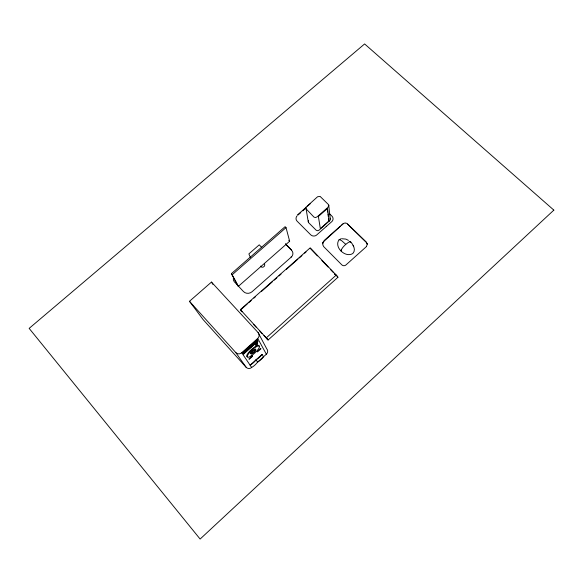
<?xml version="1.0" encoding="UTF-8"?>
<svg xmlns="http://www.w3.org/2000/svg" width="583" height="583" viewBox="0 0 583 583"><rect width="100%" height="100%" fill="white"/><g stroke="black" fill="none" stroke-linecap="round" stroke-linejoin="round"><path stroke-width="0.87" d="M322.807 243.016L322.873 244.962L323.66 246.602L341.857 264.886A2.879 2.718 -5.4 0 0 345.923 264.974L366.233 246.762M322.756 243.752L322.96 242.426M341.048 251.003L341.215 250.092A6.719 1.778 -45.2 0 1 345.763 244.335L348.7 242.193L350.558 241.756C353.291 244.765 356.22 249.845 352.868 253.474C345.369 258.364 333.25 246.733 339.342 239.438L341.733 240.75L345.763 244.335M257.008 340.997L256.994 340.559L256.564 341.908A3.265 3.141 -32.9 0 1 255.5 342.862L254.144 343.11L255.42 342.731A3.265 3.141 -32.9 0 0 256.491 341.776L256.826 341.179M257.336 343.635C257.256 342.512 254.472 345.661 256.148 344.852M322.982 242.557L324.323 240.371L343.11 223.719M308.567 220.585L308.261 221.875L308.662 222.721L316.248 230.285L317.677 230.737L319.302 230.015L330.35 219.937L328.703 204.815L320.082 196.384L317.582 196.755L305.849 207.337L308.261 221.875M323.208 241.981L340.436 226.233M366.525 246.463L367.246 244.037M253.423 350.609L253.015 349.924L252.104 350.74L252.33 351.6A3.309 0.831 -42.6 0 0 251.623 353.947A3.309 0.831 -42.6 0 0 255.653 350.332A3.309 0.831 -42.6 0 0 253.605 350.456L252.993 350.135M252.016 350.091L252.854 351.236L252.454 351.615A2.915 0.729 -42.6 0 0 251.834 353.684A2.915 0.729 -42.6 0 0 255.383 350.5A2.915 0.729 -42.6 0 0 253.576 350.609L253.182 350.944L252.752 350.47L253.146 350.135M262.088 354.384L250.1 365.177A19.312 18.539 -37 0 0 256.105 359.769A19.268 18.503 -34.9 0 0 262.088 354.384L263.472 356.803A19.02 18.292 -35.2 0 1 257.562 362.13A19.071 18.321 -37.4 0 1 251.637 367.465A3.957 3.819 -40 0 1 246.128 367.275L203.059 319.52L189.468 301.287L211.476 282.077L258.109 332.587L266.701 348.765A3.928 3.804 -33.7 0 1 266.358 354.202L257.562 362.13L256.105 359.769M267.743 339.641A5.91 0.415 48.3 0 1 266.723 338.65L266.307 337.834L336.238 275.096L310.185 247.841L240.488 309.537M189.468 301.287L235.78 352.555A4.285 4.11 -37.5 0 0 241.734 352.744L257.715 338.431A4.256 4.088 -31.7 0 0 258.109 332.587M242.696 352.416L257.067 339.838L257.314 340.283L243.118 352.999L242.696 352.416L243.118 352.999M242.841 352.584L257.067 339.838M242.973 352.839L257.169 340.122L256.921 339.678M257.875 341.288L257.489 340.691L257.875 341.288L243.752 353.947L243.33 353.371L255.463 342.505M243.752 353.947L243.475 353.538L257.635 340.851M243.607 353.786L257.73 341.128M247.192 304.086L240.641 309.886L268.122 339.984L337.943 277.275A5.764 1.042 48 0 0 336.238 275.096L337.943 277.275A5.815 1.057 48 0 1 337.725 277.158M248.547 302.883L251.251 300.485M253.962 298.095L255.31 296.893M261.403 291.507L272.225 281.924M274.25 280.124L276.961 277.734M278.987 275.934L281.013 274.141M286.428 269.346L297.928 259.165M299.283 257.97L301.987 255.573M304.69 253.175L306.046 251.98M341.776 225.045L343.117 223.857A3.104 2.886 -5.9 0 1 344.932 223.063M286.085 244.685L291.631 250.34A5.058 4.751 -15.9 0 1 291.252 257.096L252.067 291.719A6.187 5.845 -25.4 0 1 243.417 291.5L234.512 281.975A4.963 4.664 -26 0 1 233.426 277.989M238.352 286.348L289.656 241.231L286.027 227.618L285.102 226.678L231.429 273.646L238.352 286.348L231.429 273.646M297.315 215.054L306.082 207.38M307.43 206.2L310.134 203.839M298.102 214.981L300.799 212.62M302.817 210.857L305.514 208.495M232.34 274.615L286.027 227.618M326.21 226.561L326.648 226.226M339.08 239.817L340.931 238.804M341.704 238.724L345.865 239.096L348.474 240.371M349.662 241.311L350.849 242.258M334.256 273.624L336.194 275.511L334.321 273.551M329.439 213.669L331.924 216.111A4.292 3.986 -8.5 0 1 332.084 221.372L316.358 235.262A4.307 4.015 -10.9 0 1 310.724 234.818L297.126 221.19A4.278 3.964 -12.7 0 1 296.441 216.84M288.767 240.327L289.656 241.231M285.364 243.672L291.529 249.961M261.752 247.44L259.238 244.838L248.875 253.896L250.42 257.584M310.192 248.307L317.458 255.915M321.831 260.484L328.076 267.021M330.576 269.63L333.068 272.246M240.976 310.644L241.952 311.679M253.62 324.491L256.054 327.092M259.712 330.984L262.146 333.585M263.975 335.531L266.409 338.125M240.939 310.579L241.952 311.686L241.661 311.001M252.854 351.236L252.424 350.762L252.024 351.148A2.915 0.729 -42.6 0 0 251.535 351.68M252.089 350.944L252.519 351.418M235.78 352.555L246.128 367.275M241.734 352.744L251.637 367.465M211.476 282.077L212.846 284.336M252.774 350.274L253.182 350.944M330.255 218.239L330.517 218.909M257.715 338.431L266.358 354.202M353.065 245.465L353.684 246.726M367.173 243.767L366.343 242.36L347.497 223.93A3.104 2.886 -5.9 0 0 345.34 223.049M291.15 256.724L291.252 257.096M305.667 208.408L313.975 217.102L315.469 217.576L317.159 216.825L327.945 207.344L328.848 205.289M367.246 244.168L366.343 242.229L347.512 224.061M327.58 208.969L329.169 221.394M327.719 212.205L327.267 208.656L318.391 216.461L320.322 228.631L328.863 221.088L328.521 218.428M327.952 213.983L328.295 216.65M341.215 250.092L341.288 250.785M296.711 216.38A4.278 3.964 -12.7 0 1 297.038 215.95M267.947 339.823A5.91 0.415 48.3 0 0 268.122 339.984A5.859 0.408 48.3 0 0 266.307 337.834M264.493 264.026A2.274 2.135 -20.9 0 1 263.472 266.956A2.274 2.135 -20.9 0 1 260.455 266.096M255.223 348.94A3.309 0.831 -42.6 0 1 255.004 350.208M252.118 352.977A3.309 0.831 -42.6 0 1 251.535 353.32M251.054 353.524A3.309 0.831 -42.6 0 1 250.603 352.81M251.346 351.738A3.309 0.831 -42.6 0 1 251.892 351.126M255.128 349.312A2.915 0.729 -42.6 0 1 255.026 349.895M251.703 353.079A2.915 0.729 -42.6 0 1 250.763 352.977M247.272 356.76A8.184 2.055 -42.6 0 1 251.747 349.239A8.184 2.055 -42.6 0 1 258.99 346.244M257.584 341.616L257.081 342.833A3.25 3.126 -33 0 1 256.024 343.781L254.749 344.152L256.097 343.912A3.25 3.126 -33 0 0 257.154 342.957L257.584 341.616M255.959 345.172C257.606 345.632 258.203 342.053 255.959 345.172M553.85 210.12L200.122 539.056L29.15 328.382L364.608 43.944L553.85 210.12M252.359 355.812L248.875 358.939L249.16 359.368L252.636 356.249L252.359 355.812M260.674 348.343L257.205 351.454L257.467 351.906L260.929 348.802L260.674 348.343M251.186 355.885A8.184 2.048 -42.6 0 0 259.435 346.127A8.184 2.048 -42.6 0 0 249.407 352.708A8.184 2.048 -42.6 0 0 251.186 355.885"/></g></svg>
